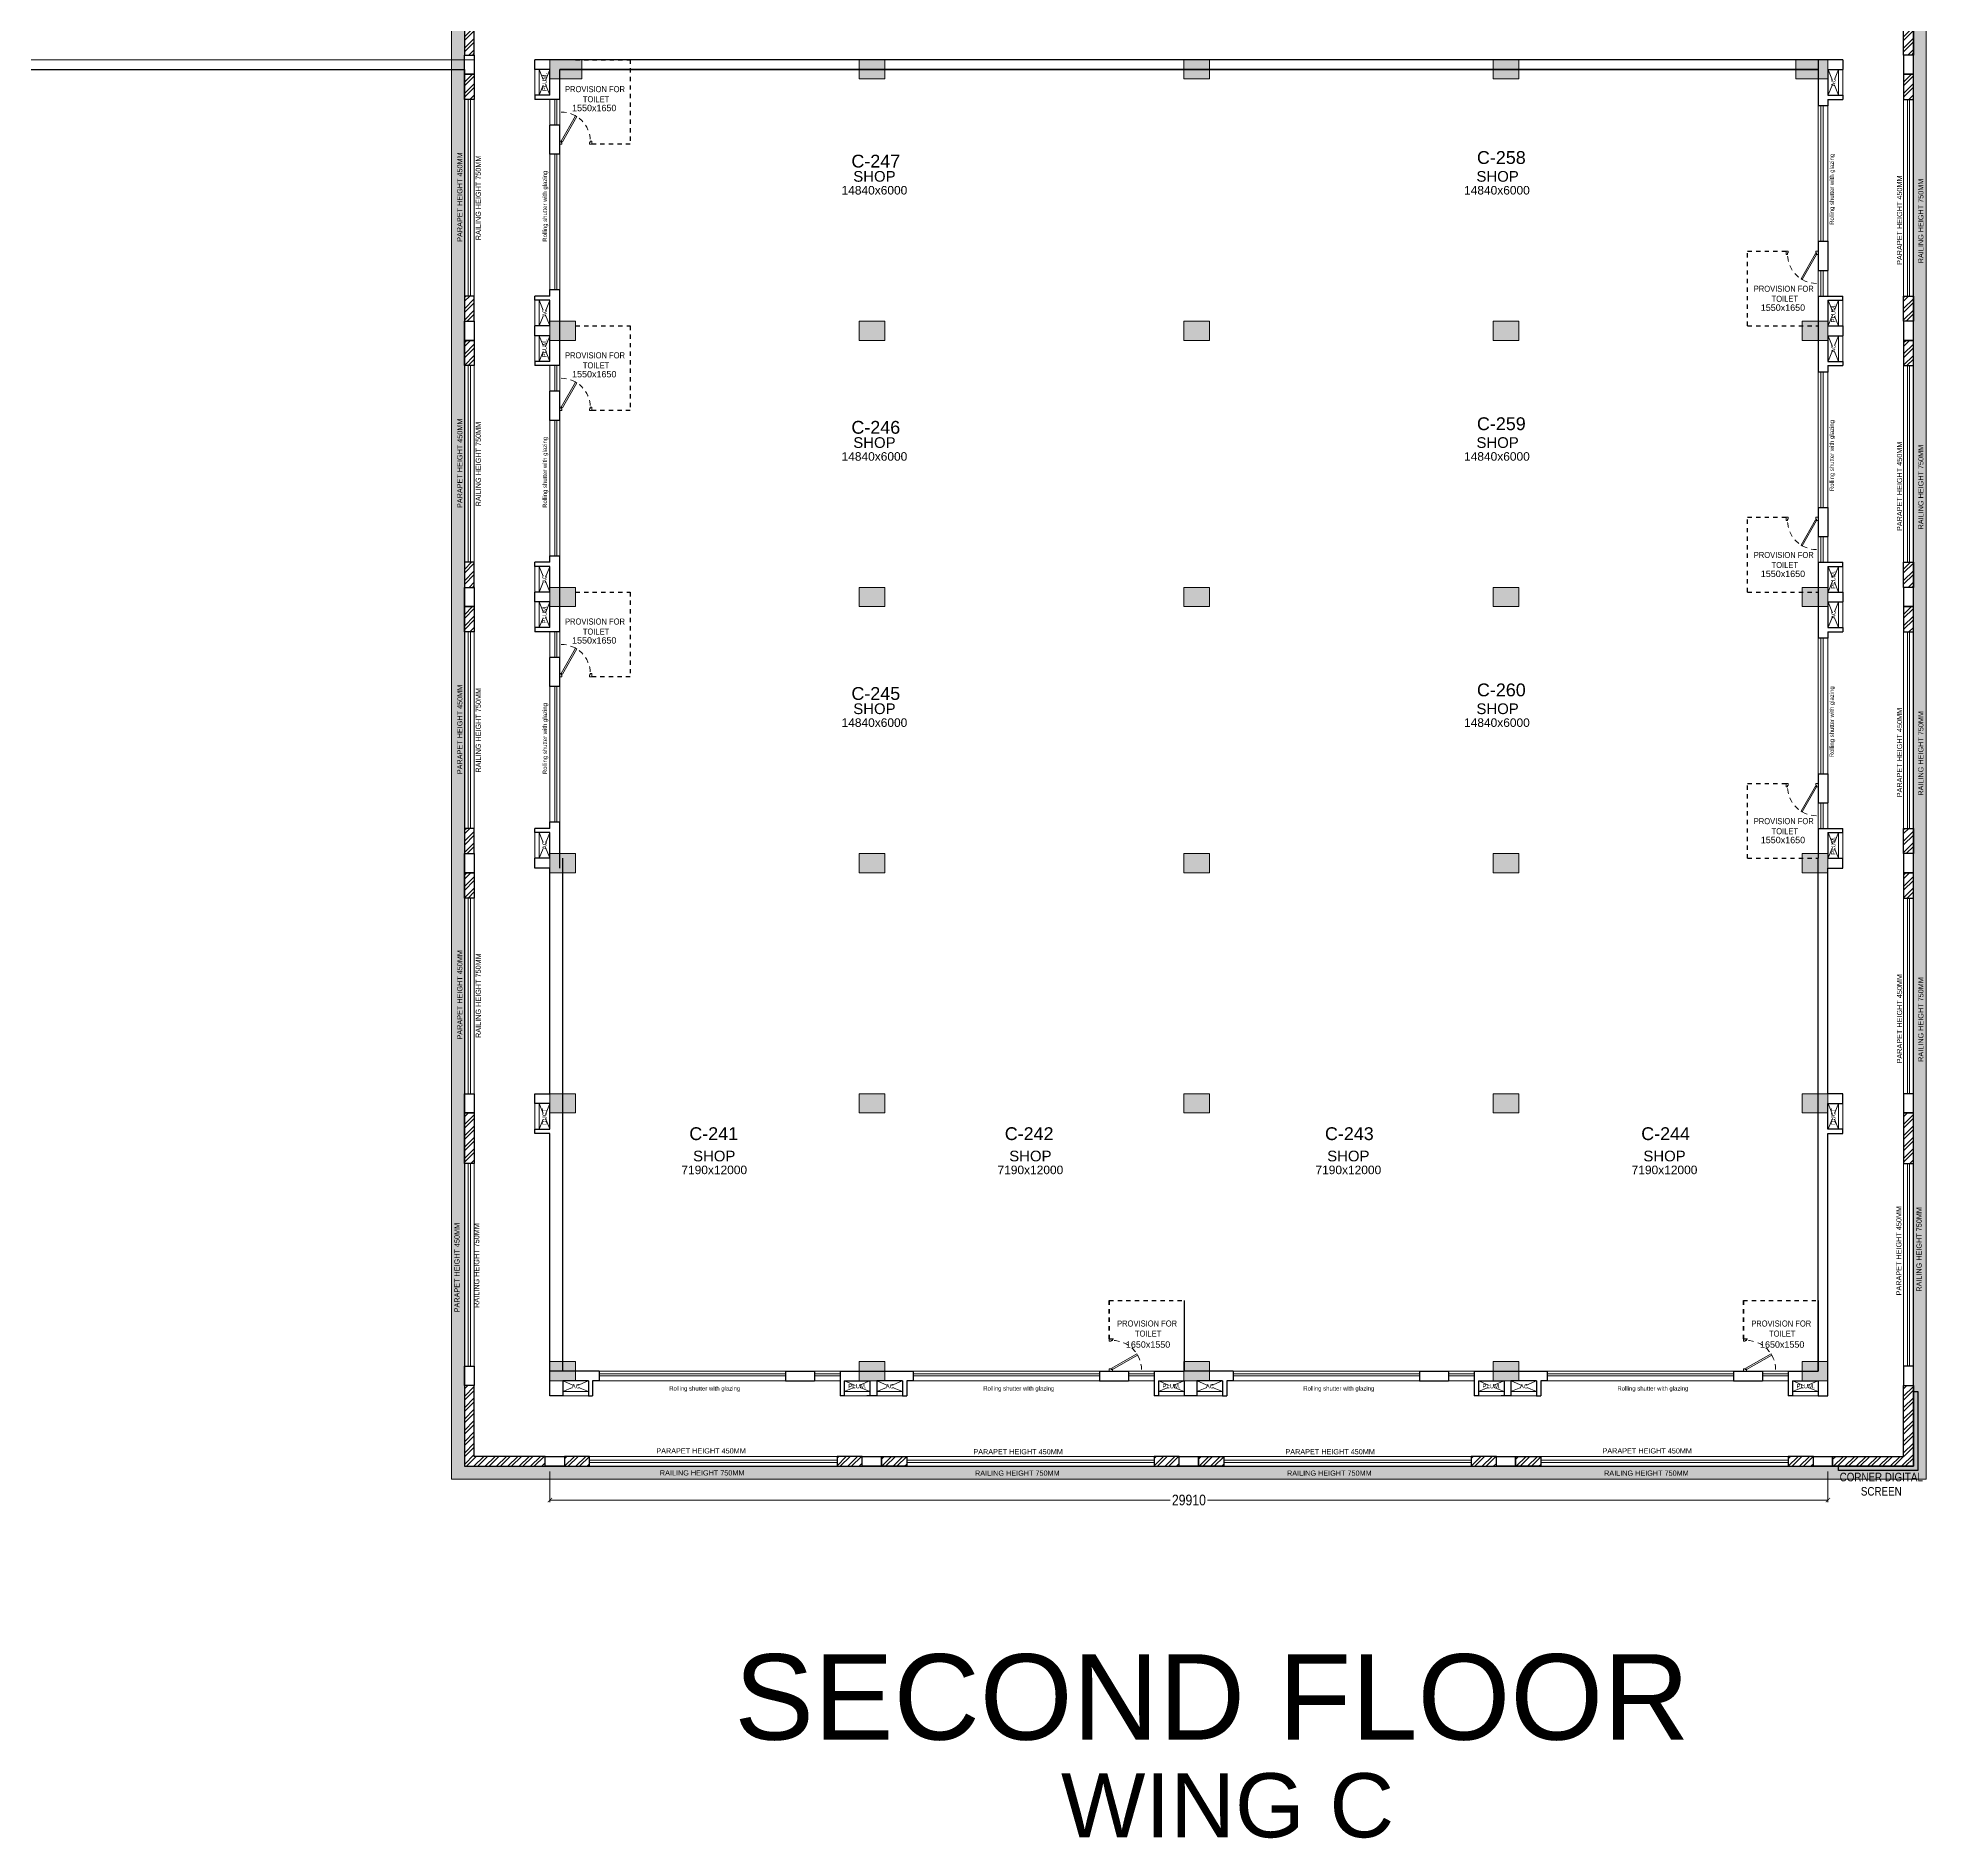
# Model space of a CAD drawing. Header units: metres. Extents: x 9819 to 10514, y 4405 to 4599.
# Drawn here: x 10305.51 to 10349.71, y 4507.93 to 4550.07 of the extents above; entities that cross this region are included whole.
import ezdxf
from ezdxf.enums import TextEntityAlignment as Align

# ---------------------------------------------------------------- set-up
doc = ezdxf.new("R2010")
doc.units = ezdxf.units.M
doc.header["$MEASUREMENT"] = 0
doc.header["$PDMODE"] = 35
doc.header["$PDSIZE"] = 0.3
doc.linetypes.add('DASHED2', pattern=[0.375, 0.25, -0.125])
doc.linetypes.add('HIDDEN', pattern=[0.375, 0.25, -0.125])
doc.layers.add('A_COL. NO', color=4, linetype='Continuous')
doc.layers.add('A_SIGNAGE', color=171, linetype='Continuous')
for name, color, linetype, lineweight in [('A_COMMENTS', 3, 'Continuous', 0), ('A_CONC', 1, 'Continuous', 30), ('A_DOOR-WIN', 23, 'Continuous', 9), ('A_DOTTED', 8, 'HIDDEN', 0), ('A_EXT DIM', 7, 'Continuous', 5), ('A_GLAZE', 140, 'Continuous', 5), ('A_LEDGE', 252, 'Continuous', 15), ('A_SHOP NO.', 113, 'Continuous', 5), ('A_SILL 0.09', 9, 'Continuous', 9), ('A_SILL 0.25', 25, 'Continuous', 15), ('A_TEXT', 7, 'Continuous', 5), ('A_WALL', 7, 'Continuous', 30), ('A_Wall Hatch', 8, 'Continuous', 5), ('COLUMN-FINAL', 210, 'Continuous', 20), ('Doorline', 251, 'DASHED2', 13), ('ELE .15', 8, 'Continuous', 15)]:
    doc.layers.add(name, color=color, linetype=linetype, lineweight=lineweight)
doc.layers.get('A_COL. NO').off()
doc.styles.add('A', font='ARIALN.TTF')
doc.styles.get("Standard").update_dxf_attribs({"font": 'arial.ttf'})
doc.dimstyles.new('DIM IN MM LARGE', dxfattribs={"dimtxt": 0.25, "dimasz": 0.1, "dimexe": 0.05, "dimexo": 0.05, "dimgap": 0.05, "dimtad": 0, "dimdec": 0, "dimlfac": 1000, "dimzin": 3, "dimdsep": 46, "dimtxsty": 'A', "dimblk1": 'ARCHTICK', "dimblk2": 'ARCHTICK', "dimsah": 1, "dimcen": 0, "dimclrd": 256, "dimclre": 256, "dimclrt": 256, "dimadec": 0, "dimazin": 0, "dimtfac": 1, "dimtdec": 0, "dimtofl": 0, "dimtmove": 2, "dimatfit": 3, "dimfxl": 1, "dimtolj": 1, "dimtzin": 0, "dimlwd": -1, "dimlwe": -1, "dimarcsym": 0})

# ---------------------------------------------------------------- blocks, each defined once
blk = doc.blocks.new('D 750')
at = {"layer": 'A_DOOR-WIN'}
for points in [[(-0.372, 0.665), (-0.035, 0.075), (-0.063, 0.059), (-0.4, 0.649)], [(-0.75, 0.075), (-0.75, 0), (-0.7, 0), (-0.7, 0.043), (-0.715, 0.043), (-0.715, 0.075)], [(0, 0.075), (0, 0), (-0.05, 0), (-0.05, 0.043), (-0.035, 0.043), (-0.035, 0.075)]]:
    blk.add_lwpolyline(points, close=True, dxfattribs=at)
at = {"layer": 'Doorline', "ltscale": 0.5}
blk.add_arc((-0.035, 0.075), 0.68, 90, 180, dxfattribs=at)
blk = doc.blocks.new('Typical shops 2nd')
at = {"layer": 'A_DOOR-WIN'}
for p, q in [((30.095, -1.08), (30.095, -4.25)), ((30.145, -1.08), (30.145, -4.25)), ((0.465, -5.38), (0.465, -2.21)), ((0.515, -5.38), (0.515, -2.21))]:
    blk.add_line(p, q, dxfattribs=at)
at = {"layer": 'A_DOTTED'}
for p, q in [((0.1, -0.83), (0.35, -0.23)), ((0.1, -0.23), (0.35, -0.83)), ((30.51, -0.23), (30.26, -0.83)), ((30.51, -0.83), (30.26, -0.23)), ((0.1, -6.23), (0.35, -5.63)), ((0.1, -5.63), (0.35, -6.23)), ((30.51, -5.63), (30.26, -6.23)), ((30.51, -6.23), (30.26, -5.63))]:
    blk.add_line(p, q, dxfattribs=at)
at = {"layer": 'A_GLAZE'}
for p, q in [((0.465, -1.53), (0.465, -0.93)), ((0.515, -1.53), (0.515, -0.93)), ((30.095, -4.93), (30.095, -5.53)), ((30.145, -4.93), (30.145, -5.53))]:
    blk.add_line(p, q, dxfattribs=at)
at = {"layer": 'A_LEDGE'}
for p, q in [((0, -0.83), (0, -0.23)), ((0.1, -0.83), (0.1, -0.23)), ((30.51, -0.83), (30.51, -0.23)), ((30.61, -0.83), (30.61, -0.23)), ((0, -5.63), (0, -6.23)), ((0.1, -5.63), (0.1, -6.23)), ((30.51, -5.63), (30.51, -6.23)), ((30.61, -5.63), (30.61, -6.23))]:
    blk.add_line(p, q, dxfattribs=at)
at = {"layer": 'A_SILL 0.09'}
for p, q in [((0.35, -1.53), (0.35, -0.93)), ((0.58, -1.53), (0.58, -0.93)), ((30.03, -4.25), (30.03, -1.08)), ((30.26, -1.08), (30.26, -4.25)), ((0.35, -5.38), (0.35, -2.21)), ((0.58, -2.21), (0.58, -5.38)), ((30.03, -4.93), (30.03, -5.53)), ((30.26, -4.93), (30.26, -5.53))]:
    blk.add_line(p, q, dxfattribs=at)
at = {"layer": 'A_WALL'}
for p, q in [((0, -0.23), (0, 0)), ((30.61, 0), (30.61, -0.23)), ((0.35, -0.23), (0, -0.23)), ((0.35, -0.83), (0.35, -0.23)), ((0.58, -0.93), (0.58, -0.23)), ((30.03, 0), (30.03, -1.08)), ((30.26, -0.23), (30.61, -0.23)), ((30.26, -0.23), (30.26, -0.83)), ((0.35, -0.83), (0, -0.83)), ((0, -0.83), (0, -0.93)), ((30.26, -0.83), (30.61, -0.83)), ((30.61, -0.83), (30.61, -0.93)), ((0.58, -0.93), (0, -0.93)), ((30.26, -1.08), (30.03, -1.08)), ((30.26, -0.93), (30.61, -0.93)), ((30.26, -0.93), (30.26, -1.08)), ((0.35, -2.21), (0.35, -1.53)), ((0.58, -1.53), (0.35, -1.53)), ((0.58, -2.21), (0.58, -1.53)), ((0.58, -2.21), (0.35, -2.21)), ((30.03, -4.25), (30.03, -4.93)), ((30.03, -4.25), (30.26, -4.25)), ((30.26, -4.25), (30.26, -4.93)), ((30.03, -4.93), (30.26, -4.93)), ((0.35, -5.53), (0, -5.53)), ((0, -5.63), (0, -5.53)), ((0.35, -5.63), (0, -5.63)), ((0.35, -5.53), (0.35, -5.38)), ((0.35, -5.38), (0.58, -5.38)), ((0.35, -6.23), (0.35, -5.63)), ((0.58, -6.46), (0.58, -5.38)), ((30.03, -5.53), (30.03, -6.23)), ((30.03, -5.53), (30.61, -5.53)), ((30.26, -5.63), (30.26, -6.23)), ((30.26, -5.63), (30.61, -5.63)), ((30.61, -5.63), (30.61, -5.53)), ((0.35, -6.23), (0, -6.23)), ((30.26, -6.23), (30.61, -6.23))]:
    blk.add_line(p, q, dxfattribs=at)
at = {"layer": 'A_WALL', "color": 252, "linetype": 'DASHED2', "ltscale": 0.3, "true_color": 0x939598}
blk.add_line((28.38, -6.23), (30.03, -6.23), dxfattribs=at)
for points in [[(0.95, 0), (2.23, 0), (2.23, -1.98), (1.33, -1.98)], [(28.38, -6.23), (28.38, -4.48), (29.28, -4.48)]]:
    blk.add_lwpolyline(points, dxfattribs=at)
at = {"layer": 'A_DOOR-WIN', "xscale": -1}
blk.add_blockref('D 750', (0.58, -1.98), dxfattribs=at)
at = {"layer": 'A_DOOR-WIN', "xscale": -1, "rotation": 180}
blk.add_blockref('D 750', (30.03, -4.48), dxfattribs=at)
at = {"char_height": 0.1411, "width": 1.97366, "attachment_point": 1, "style": 'A'}
for insert in [(0.419, -0.618), (28.239, -5.29)]:
    blk.add_mtext('\\pxqc;PROVISION FOR\\P TOILET ', dxfattribs=dict(at, insert=insert))
at = {"layer": 'A_TEXT'}
for s, p in [('PLUM.', (0.274, -0.523)), ('AC', (30.436, -0.531)), ('Rolling shutter with glazing', (0.282, -3.428)), ('Rolling shutter with glazing', (30.399, -3.034)), ('PLUM.', (30.434, -5.936)), ('AC', (0.274, -5.923))]:
    blk.add_text(s, height=0.1, rotation=90, dxfattribs=at).set_placement(p, align=Align.CENTER)
for s, height, p in [('1550x1650', 0.15, (1.388, -1.205)), ('SHOP', 0.25, (7.945, -2.855)), ('SHOP', 0.25, (22.529, -2.855)), ('14840x6000', 0.2, (7.945, -3.155)), ('14840x6000', 0.2, (22.513, -3.155)), ('1550x1650', 0.15, (29.207, -5.877))]:
    blk.add_text(s, height=height, dxfattribs=at).set_placement(p, align=Align.CENTER)
blk = doc.blocks.new('Front shops 2nd')
at = {"layer": 'A_DOOR-WIN'}
for p, q in [((-2.14, -11.835), (-6.5, -11.835)), ((-2.14, -11.885), (-6.5, -11.885)), ((5.21, -11.835), (0.85, -11.835)), ((5.21, -11.885), (0.85, -11.885))]:
    blk.add_line(p, q, dxfattribs=at)
at = {"layer": 'A_DOTTED'}
for p, q in [((-7.35, -12.25), (-6.75, -12)), ((-6.75, -12.25), (-7.35, -12)), ((-0.76, -12.25), (-0.16, -12)), ((-0.16, -12.25), (-0.76, -12)), ((0, -12.25), (0.6, -12)), ((0.6, -12.25), (0, -12)), ((6.59, -12.25), (7.19, -12)), ((7.19, -12.25), (6.59, -12))]:
    blk.add_line(p, q, dxfattribs=at)
at = {"layer": 'A_GLAZE'}
for p, q in [((-1.46, -11.835), (-0.86, -11.835)), ((-1.46, -11.885), (-0.86, -11.885)), ((5.89, -11.835), (6.49, -11.835)), ((5.89, -11.885), (6.49, -11.885))]:
    blk.add_line(p, q, dxfattribs=at)
at = {"layer": 'A_LEDGE'}
for p, q in [((-6.75, -12.25), (-7.35, -12.25)), ((-6.75, -12.35), (-7.35, -12.35)), ((-0.76, -12.25), (-0.16, -12.25)), ((-0.76, -12.35), (-0.16, -12.35)), ((0.6, -12.25), (0, -12.25)), ((0.6, -12.35), (0, -12.35)), ((6.59, -12.25), (7.19, -12.25)), ((6.59, -12.35), (7.19, -12.35))]:
    blk.add_line(p, q, dxfattribs=at)
at = {"layer": 'A_SILL 0.09'}
for p, q in [((-6.5, -11.77), (-2.14, -11.77)), ((-1.46, -11.77), (-0.86, -11.77)), ((0.85, -11.77), (5.21, -11.77)), ((5.89, -11.77), (6.49, -11.77)), ((-2.14, -12), (-6.5, -12)), ((-1.46, -12), (-0.86, -12)), ((5.21, -12), (0.85, -12)), ((5.89, -12), (6.49, -12))]:
    blk.add_line(p, q, dxfattribs=at)
at = {"layer": 'A_WALL', "color": 252, "linetype": 'DASHED2', "ltscale": 0.3, "true_color": 0x939598}
for p, q in [((5.44, -10.12), (5.44, -11.02)), ((5.44, -10.12), (7.19, -10.12)), ((7.19, -10.22), (7.19, -11.77))]:
    blk.add_line(p, q, dxfattribs=at)
at = {"layer": 'A_WALL'}
for p, q in [((5.44, -11.02), (5.54, -11.02)), ((-6.5, -11.77), (-7.65, -11.77)), ((-6.5, -11.77), (-6.5, -12)), ((-2.14, -11.77), (-1.46, -11.77)), ((-2.14, -11.77), (-2.14, -12)), ((-1.46, -11.77), (-1.46, -12)), ((-0.86, -11.77), (0.85, -11.77)), ((-0.86, -11.77), (-0.86, -12.35)), ((0.85, -11.77), (0.85, -12)), ((5.21, -11.77), (5.89, -11.77)), ((5.21, -11.77), (5.21, -12)), ((5.89, -11.77), (5.89, -12)), ((6.49, -11.77), (6.49, -12.35)), ((6.49, -11.77), (7.19, -11.77)), ((-7.35, -12.35), (-7.65, -12.35)), ((-6.75, -12), (-7.35, -12)), ((-7.35, -12), (-7.35, -12.35)), ((-6.75, -12), (-6.75, -12.35)), ((-6.75, -12.35), (-6.65, -12.35)), ((-6.5, -12), (-6.65, -12)), ((-6.65, -12), (-6.65, -12.35)), ((-2.14, -12), (-1.46, -12)), ((-0.76, -12.35), (-0.86, -12.35)), ((-0.76, -12), (-0.16, -12)), ((-0.76, -12), (-0.76, -12.35)), ((0, -12.35), (-0.23, -12.35)), ((-0.16, -12), (-0.16, -12.35)), ((0, -12), (0, -12.35)), ((0.6, -12), (0, -12)), ((0.6, -12), (0.6, -12.35)), ((0.6, -12.35), (0.7, -12.35)), ((0.85, -12), (0.7, -12)), ((0.7, -12), (0.7, -12.35)), ((5.21, -12), (5.89, -12)), ((6.59, -12.35), (6.49, -12.35)), ((6.59, -12), (6.59, -12.35)), ((6.59, -12), (7.19, -12)), ((7.19, -12), (7.19, -12.35))]:
    blk.add_line(p, q, dxfattribs=at)
at = {"layer": 'A_WALL', "color": 252, "linetype": 'DASHED2', "ltscale": 0.3, "true_color": 0x939598}
blk.add_lwpolyline([(5.44, -11.02), (5.44, -10.12), (7.19, -10.12), (7.19, -11.77)], dxfattribs=at)
at = {"layer": 'A_DOOR-WIN', "rotation": 270}
blk.add_blockref('D 750', (5.44, -11.77), dxfattribs=at)
at = {"insert": (5.339, -10.588), "char_height": 0.1411, "width": 1.97366, "attachment_point": 1, "style": 'A'}
blk.add_mtext('\\pxqc;PROVISION FOR\\P TOILET ', dxfattribs=at)
at = {"layer": 'A_TEXT'}
for s, height, p in [('SHOP', 0.25, (-3.804, -6.863)), ('SHOP', 0.25, (3.595, -6.863)), ('7190x12000', 0.2, (-3.804, -7.163)), ('7190x12000', 0.2, (3.595, -7.163)), ('1650x1550', 0.15, (6.349, -11.225)), ('AC', 0.1, (-7.043, -12.176)), ('Rolling shutter with glazing', 0.1, (-4.028, -12.227)), ('PLUM.', 0.1, (-0.453, -12.174)), ('AC', 0.1, (0.307, -12.176)), ('Rolling shutter with glazing', 0.1, (3.322, -12.227)), ('PLUM.', 0.1, (6.897, -12.174))]:
    blk.add_text(s, height=height, dxfattribs=at).set_placement(p, align=Align.CENTER)
blk = doc.blocks.new('_ARCHTICK')
at = {"color": 0, "linetype": 'ByBlock', "const_width": 0.15}
blk.add_lwpolyline([(-0.5, -0.5), (0.5, 0.5)], dxfattribs=at)
blk = doc.blocks.new('*D876')
at = {"layer": 'A_EXT DIM', "transparency": 16777216}
for p, q in [((10317.495, 4516.513), (10317.495, 4515.794)), ((10347.405, 4516.513), (10347.405, 4515.794)), ((10317.495, 4515.844), (10332.013, 4515.844)), ((10347.405, 4515.844), (10332.887, 4515.844))]:
    blk.add_line(p, q, dxfattribs=at)
at = {"layer": 'Defpoints', "color": 0, "transparency": 16777216}
for p in [(10317.495, 4516.563), (10347.405, 4516.563), (10347.405, 4515.844)]:
    blk.add_point(p, dxfattribs=at)
at = {"layer": 'A_EXT DIM', "transparency": 16777216, "xscale": 0.1, "yscale": 0.1, "zscale": 0.1, "rotation": 180}
blk.add_blockref('_ARCHTICK', (10317.495, 4515.844), dxfattribs=at)
at = {"layer": 'A_EXT DIM', "transparency": 16777216, "xscale": 0.1, "yscale": 0.1, "zscale": 0.1}
blk.add_blockref('_ARCHTICK', (10347.405, 4515.844), dxfattribs=at)
at = {"layer": 'A_EXT DIM', "transparency": 16777216, "insert": (10332.45, 4515.844), "char_height": 0.25, "attachment_point": 5, "style": 'A'}
blk.add_mtext('\\A1;29910', dxfattribs=at)
blk = doc.blocks.new('Wing C Columns')
at = {"layer": 'COLUMN-FINAL'}
for color, points in [(4, [(0.75, -37.16), (0.75, -37.61), (0, -37.61), (0, -37.16)]), (1, [(7.835, -37.16), (7.835, -37.61), (7.235, -37.61), (7.235, -37.16)]), (3, [(15.44, -37.16), (15.44, -37.61), (14.84, -37.61), (14.84, -37.16)]), (1, [(22.675, -37.16), (22.675, -37.61), (22.075, -37.61), (22.075, -37.16)]), (4, [(29.91, -37.16), (29.91, -37.61), (29.16, -37.61), (29.16, -37.16)]), (1, [(0.6, -43.28), (0.6, -43.73), (0, -43.73), (0, -43.28)]), (3, [(7.835, -43.28), (7.835, -43.73), (7.235, -43.73), (7.235, -43.28)]), (3, [(15.44, -43.28), (15.44, -43.73), (14.84, -43.73), (14.84, -43.28)]), (3, [(22.675, -43.28), (22.675, -43.73), (22.075, -43.73), (22.075, -43.28)]), (1, [(29.91, -43.28), (29.91, -43.73), (29.31, -43.73), (29.31, -43.28)]), (1, [(0.6, -49.51), (0.6, -49.96), (0, -49.96), (0, -49.51)]), (3, [(7.835, -49.51), (7.835, -49.96), (7.235, -49.96), (7.235, -49.51)]), (3, [(15.44, -49.51), (15.44, -49.96), (14.84, -49.96), (14.84, -49.51)]), (3, [(22.675, -49.51), (22.675, -49.96), (22.075, -49.96), (22.075, -49.51)]), (1, [(29.91, -49.51), (29.91, -49.96), (29.31, -49.96), (29.31, -49.51)]), (1, [(0.6, -55.74), (0.6, -56.19), (0, -56.19), (0, -55.74)]), (3, [(7.835, -55.74), (7.835, -56.19), (7.235, -56.19), (7.235, -55.74)]), (3, [(15.44, -55.74), (15.44, -56.19), (14.84, -56.19), (14.84, -55.74)]), (3, [(22.675, -55.74), (22.675, -56.19), (22.075, -56.19), (22.075, -55.74)]), (1, [(29.91, -55.74), (29.91, -56.19), (29.31, -56.19), (29.31, -55.74)]), (1, [(0.6, -61.36), (0.6, -61.81), (0, -61.81), (0, -61.36)]), (3, [(7.835, -61.36), (7.835, -61.81), (7.235, -61.81), (7.235, -61.36)]), (3, [(7.835, -61.36), (7.835, -61.81), (7.235, -61.81), (7.235, -61.36)]), (3, [(15.44, -61.36), (15.44, -61.81), (14.84, -61.81), (14.84, -61.36)]), (3, [(22.675, -61.36), (22.675, -61.81), (22.075, -61.81), (22.075, -61.36)]), (1, [(29.91, -61.36), (29.91, -61.81), (29.31, -61.81), (29.31, -61.36)]), (1, [(0.6, -67.63), (0.6, -68.08), (0, -68.08), (0, -67.63)]), (3, [(7.835, -67.63), (7.835, -68.08), (7.235, -68.08), (7.235, -67.63)]), (3, [(7.835, -67.63), (7.835, -68.08), (7.235, -68.08), (7.235, -67.63)]), (3, [(15.44, -67.63), (15.44, -68.08), (14.84, -68.08), (14.84, -67.63)]), (3, [(22.675, -67.63), (22.675, -68.08), (22.075, -68.08), (22.075, -67.63)]), (1, [(29.91, -67.63), (29.91, -68.08), (29.31, -68.08), (29.31, -67.63)])]:
    blk.add_hatch(color=color, dxfattribs=at).paths.add_polyline_path(points)
at = {"layer": 'COLUMN-FINAL', "color": 4}
for points in [[(0.75, -37.16), (0.75, -37.61), (0, -37.61), (0, -37.16)], [(29.91, -37.16), (29.91, -37.61), (29.16, -37.61), (29.16, -37.16)]]:
    blk.add_lwpolyline(points, close=True, dxfattribs=at)
at = {"layer": 'COLUMN-FINAL', "color": 1}
for points in [[(7.835, -37.16), (7.835, -37.61), (7.235, -37.61), (7.235, -37.16)], [(22.675, -37.16), (22.675, -37.61), (22.075, -37.61), (22.075, -37.16)], [(0.6, -43.28), (0.6, -43.73), (0, -43.73), (0, -43.28)], [(29.91, -43.28), (29.91, -43.73), (29.31, -43.73), (29.31, -43.28)], [(0.6, -49.51), (0.6, -49.96), (0, -49.96), (0, -49.51)], [(29.91, -49.51), (29.91, -49.96), (29.31, -49.96), (29.31, -49.51)], [(0.6, -55.74), (0.6, -56.19), (0, -56.19), (0, -55.74)], [(29.91, -55.74), (29.91, -56.19), (29.31, -56.19), (29.31, -55.74)], [(0.6, -61.36), (0.6, -61.81), (0, -61.81), (0, -61.36)], [(29.91, -61.36), (29.91, -61.81), (29.31, -61.81), (29.31, -61.36)], [(0.6, -67.63), (0.6, -68.08), (0, -68.08), (0, -67.63)], [(29.91, -67.63), (29.91, -68.08), (29.31, -68.08), (29.31, -67.63)]]:
    blk.add_lwpolyline(points, close=True, dxfattribs=at)
at = {"layer": 'COLUMN-FINAL', "color": 3}
for points in [[(15.44, -37.16), (15.44, -37.61), (14.84, -37.61), (14.84, -37.16)], [(7.835, -43.28), (7.835, -43.73), (7.235, -43.73), (7.235, -43.28)], [(15.44, -43.28), (15.44, -43.73), (14.84, -43.73), (14.84, -43.28)], [(22.675, -43.28), (22.675, -43.73), (22.075, -43.73), (22.075, -43.28)], [(7.835, -49.51), (7.835, -49.96), (7.235, -49.96), (7.235, -49.51)], [(15.44, -49.51), (15.44, -49.96), (14.84, -49.96), (14.84, -49.51)], [(22.675, -49.51), (22.675, -49.96), (22.075, -49.96), (22.075, -49.51)], [(7.835, -55.74), (7.835, -56.19), (7.235, -56.19), (7.235, -55.74)], [(15.44, -55.74), (15.44, -56.19), (14.84, -56.19), (14.84, -55.74)], [(22.675, -55.74), (22.675, -56.19), (22.075, -56.19), (22.075, -55.74)], [(7.835, -61.36), (7.835, -61.81), (7.235, -61.81), (7.235, -61.36)], [(7.835, -61.36), (7.835, -61.81), (7.235, -61.81), (7.235, -61.36)], [(15.44, -61.36), (15.44, -61.81), (14.84, -61.81), (14.84, -61.36)], [(22.675, -61.36), (22.675, -61.81), (22.075, -61.81), (22.075, -61.36)], [(7.835, -67.63), (7.835, -68.08), (7.235, -68.08), (7.235, -67.63)], [(7.835, -67.63), (7.835, -68.08), (7.235, -68.08), (7.235, -67.63)], [(15.44, -67.63), (15.44, -68.08), (14.84, -68.08), (14.84, -67.63)], [(22.675, -67.63), (22.675, -68.08), (22.075, -68.08), (22.075, -67.63)]]:
    blk.add_lwpolyline(points, close=True, dxfattribs=at)
blk = doc.blocks.new('WING-C REVISED COLU.')
blk.add_blockref('Wing C Columns', (5452.425, -8729.918))
blk = doc.blocks.new('A$C72561863')
at = {"transparency": 33554493}
h = blk.add_hatch(color=256, dxfattribs=at)
h.dxf.hatch_style = 1
h.paths.add_polyline_path([(-32.21, -72.38), (2.3, -72.38), (2.3, 0.3), (-32.21, 0.3)])
h.paths.add_polyline_path([(-31.91, -72.08), (2, -72.08), (2, 0), (-31.91, 0)], flags=16)
at = {"lineweight": 30, "true_color": 0x636466}
h = blk.add_hatch(dxfattribs=at)
h.set_pattern_fill('ANSI32', color=251, scale=0.5)
h.set_pattern_definition([(45, (-9908.29707, -4401.00705), (-0.1325825215, 0.1325825215), []), (45, (-9908.20869, -4401.00705), (-0.1325825215, 0.1325825215), [])])
h.paths.add_polyline_path([(0.11, 0), (0.11, -0.23), (1.77, -0.23), (1.77, -1.89), (2, -1.89), (2, 0)])
h.paths.add_polyline_path([(2, -2.93), (2, -2.34), (1.77, -2.34), (1.77, -2.93)])
h.paths.add_polyline_path([(2, -7.53), (2, -8.12), (1.77, -8.12), (1.77, -7.53)])
h.paths.add_polyline_path([(2, -9.16), (2, -8.57), (1.77, -8.57), (1.77, -9.16)])
h.paths.add_polyline_path([(2, -13.76), (2, -14.35), (1.77, -14.35), (1.77, -13.76)])
h.paths.add_polyline_path([(2, -15.39), (2, -14.8), (1.77, -14.8), (1.77, -15.39)])
h.paths.add_polyline_path([(2, -19.99), (2, -20.58), (1.77, -20.58), (1.77, -19.99)])
h.paths.add_polyline_path([(2, -21.62), (2, -21.03), (1.77, -21.03), (1.77, -21.62)])
h.paths.add_polyline_path([(2, -26.22), (2, -26.81), (1.77, -26.81), (1.77, -26.22)])
h.paths.add_polyline_path([(2, -27.85), (2, -27.26), (1.77, -27.26), (1.77, -27.85)])
h.paths.add_polyline_path([(2, -32.45), (2, -33.04), (1.77, -33.04), (1.77, -32.45)])
h.paths.add_polyline_path([(2, -34.08), (2, -33.49), (1.77, -33.49), (1.77, -34.08)])
h.paths.add_polyline_path([(2, -38.46), (2, -39.05), (1.77, -39.05), (1.77, -38.46)])
h.paths.add_polyline_path([(2, -40.09), (2, -39.5), (1.77, -39.5), (1.77, -40.09)])
h.paths.add_polyline_path([(2, -46.32), (2, -45.73), (1.77, -45.73), (1.77, -46.32)])
h.paths.add_polyline_path([(2, -44.69), (2, -45.28), (1.77, -45.28), (1.77, -44.69)])
h.paths.add_polyline_path([(2, -50.92), (2, -51.51), (1.77, -51.51), (1.77, -50.92)])
h.paths.add_polyline_path([(2, -52.55), (2, -51.96), (1.77, -51.96), (1.77, -52.55)])
h.paths.add_polyline_path([(2, -58.78), (2, -58.19), (1.77, -58.19), (1.77, -58.78)])
h.paths.add_polyline_path([(2, -57.15), (2, -57.74), (1.77, -57.74), (1.77, -57.15)])
h.paths.add_polyline_path([(2, -64.99), (2, -63.81), (1.77, -63.81), (1.77, -64.99)])
h.paths.add_polyline_path([(0.11, -72.08), (0.11, -71.85), (1.77, -71.85), (1.77, -70.19), (2, -70.19), (2, -72.08)])
h.paths.add_polyline_path([(-0.93, -72.08), (-0.34, -72.08), (-0.34, -71.85), (-0.93, -71.85)])
h.paths.add_polyline_path([(-6.72, -72.08), (-7.31, -72.08), (-7.31, -71.85), (-6.72, -71.85)])
h.paths.add_polyline_path([(-8.35, -72.08), (-7.76, -72.08), (-7.76, -71.85), (-8.35, -71.85)])
h.paths.add_polyline_path([(-23.19, -72.08), (-22.6, -72.08), (-22.6, -71.85), (-23.19, -71.85)])
h.paths.add_polyline_path([(-21.56, -72.08), (-22.15, -72.08), (-22.15, -71.85), (-21.56, -71.85)])
h.paths.add_polyline_path([(-15.77, -72.08), (-15.18, -72.08), (-15.18, -71.85), (-15.77, -71.85)])
h.paths.add_polyline_path([(-14.14, -72.08), (-14.73, -72.08), (-14.73, -71.85), (-14.14, -71.85)])
h.paths.add_polyline_path([(-30.02, -72.08), (-30.02, -71.85), (-31.68, -71.85), (-31.68, -70.19), (-31.91, -70.19), (-31.91, -72.08)])
h.paths.add_polyline_path([(-29.57, -72.08), (-28.98, -72.08), (-28.98, -71.85), (-29.57, -71.85)])
h.paths.add_polyline_path([(-31.91, -64.99), (-31.91, -63.81), (-31.68, -63.81), (-31.68, -64.99)])
h.paths.add_polyline_path([(-31.91, -58.78), (-31.91, -58.19), (-31.68, -58.19), (-31.68, -58.78)])
h.paths.add_polyline_path([(-31.91, -57.15), (-31.91, -57.74), (-31.68, -57.74), (-31.68, -57.15)])
h.paths.add_polyline_path([(-31.91, -52.55), (-31.91, -51.96), (-31.68, -51.96), (-31.68, -52.55)])
h.paths.add_polyline_path([(-31.91, -50.92), (-31.91, -51.51), (-31.68, -51.51), (-31.68, -50.92)])
h.paths.add_polyline_path([(-31.91, -46.32), (-31.91, -45.73), (-31.68, -45.73), (-31.68, -46.32)])
h.paths.add_polyline_path([(-31.91, -44.69), (-31.91, -45.28), (-31.68, -45.28), (-31.68, -44.69)])
h.paths.add_polyline_path([(-31.91, -40.09), (-31.91, -39.5), (-31.68, -39.5), (-31.68, -40.09)])
h.paths.add_polyline_path([(-31.91, -38.46), (-31.91, -39.05), (-31.68, -39.05), (-31.68, -38.46)])
h.paths.add_polyline_path([(-31.91, -34.08), (-31.91, -33.49), (-31.68, -33.49), (-31.68, -34.08)])
h.paths.add_polyline_path([(-31.91, -32.45), (-31.91, -33.04), (-31.68, -33.04), (-31.68, -32.45)])
h.paths.add_polyline_path([(-31.91, -27.85), (-31.91, -27.26), (-31.68, -27.26), (-31.68, -27.85)])
h.paths.add_polyline_path([(-31.91, -26.22), (-31.91, -26.81), (-31.68, -26.81), (-31.68, -26.22)])
h.paths.add_polyline_path([(-31.91, -21.62), (-31.91, -21.03), (-31.68, -21.03), (-31.68, -21.62)])
h.paths.add_polyline_path([(-31.91, -19.99), (-31.91, -20.58), (-31.68, -20.58), (-31.68, -19.99)])
h.paths.add_polyline_path([(-31.91, -15.39), (-31.91, -14.8), (-31.68, -14.8), (-31.68, -15.39)])
h.paths.add_polyline_path([(-31.91, -13.76), (-31.91, -14.35), (-31.68, -14.35), (-31.68, -13.76)])
h.paths.add_polyline_path([(-31.91, -9.16), (-31.91, -8.57), (-31.68, -8.57), (-31.68, -9.16)])
h.paths.add_polyline_path([(-31.91, -7.53), (-31.91, -8.12), (-31.68, -8.12), (-31.68, -7.53)])
h.paths.add_polyline_path([(-31.91, -2.93), (-31.91, -2.34), (-31.68, -2.34), (-31.68, -2.93)])
h.paths.add_polyline_path([(-30.02, 0), (-30.02, -0.23), (-31.68, -0.23), (-31.68, -1.89), (-31.91, -1.89), (-31.91, 0)])
at = {"layer": 'A_CONC'}
for points in [[(-31.91, -39.05), (-31.68, -39.05), (-31.68, -39.5), (-31.91, -39.5)], [(2, -39.05), (1.77, -39.05), (1.77, -39.5), (2, -39.5)], [(-31.91, -45.28), (-31.68, -45.28), (-31.68, -45.73), (-31.91, -45.73)], [(2, -45.28), (1.77, -45.28), (1.77, -45.73), (2, -45.73)], [(-31.91, -51.51), (-31.68, -51.51), (-31.68, -51.96), (-31.91, -51.96)], [(2, -51.51), (1.77, -51.51), (1.77, -51.96), (2, -51.96)], [(-31.91, -57.74), (-31.68, -57.74), (-31.68, -58.19), (-31.91, -58.19)], [(2, -57.74), (1.77, -57.74), (1.77, -58.19), (2, -58.19)], [(-31.91, -63.36), (-31.68, -63.36), (-31.68, -63.81), (-31.91, -63.81)], [(2, -63.36), (1.77, -63.36), (1.77, -63.81), (2, -63.81)], [(-31.91, -69.74), (-31.68, -69.74), (-31.68, -70.19), (-31.91, -70.19)], [(2, -69.74), (1.77, -69.74), (1.77, -70.19), (2, -70.19)], [(-29.57, -71.85), (-29.57, -72.08), (-30.02, -72.08), (-30.02, -71.85)], [(-22.15, -71.85), (-22.15, -72.08), (-22.6, -72.08), (-22.6, -71.85)], [(-14.73, -71.85), (-14.73, -72.08), (-15.18, -72.08), (-15.18, -71.85)], [(-7.31, -71.85), (-7.31, -72.08), (-7.76, -72.08), (-7.76, -71.85)], [(0.11, -71.85), (0.11, -72.08), (-0.34, -72.08), (-0.34, -71.85)]]:
    blk.add_lwpolyline(points, close=True, dxfattribs=at)
at = {"layer": 'A_GLAZE', "elevation": 0}
for points in [[(-31.82, -44.69), (-31.77, -44.69), (-31.77, -40.09), (-31.82, -40.09)], [(1.86, -50.92), (1.91, -50.92), (1.91, -46.32), (1.86, -46.32)], [(1.86, -57.15), (1.91, -57.15), (1.91, -52.55), (1.86, -52.55)], [(-31.82, -63.36), (-31.77, -63.36), (-31.77, -58.78), (-31.82, -58.78)]]:
    blk.add_lwpolyline(points, close=True, dxfattribs=at)
at = {"layer": 'A_GLAZE'}
for points in [[(1.86, -44.69), (1.91, -44.69), (1.91, -40.09), (1.86, -40.09)], [(-31.82, -50.92), (-31.77, -50.92), (-31.77, -46.32), (-31.82, -46.32)], [(-31.82, -57.15), (-31.77, -57.15), (-31.77, -52.55), (-31.82, -52.55)], [(1.86, -63.36), (1.91, -63.36), (1.91, -58.78), (1.86, -58.78)], [(-31.82, -69.74), (-31.77, -69.74), (-31.77, -64.99), (-31.82, -64.99)], [(1.86, -69.74), (1.91, -69.74), (1.91, -64.99), (1.86, -64.99)], [(-28.98, -71.94), (-28.98, -71.99), (-23.19, -71.99), (-23.19, -71.94)], [(-21.56, -71.94), (-21.56, -71.99), (-15.77, -71.99), (-15.77, -71.94)], [(-14.14, -71.94), (-14.14, -71.99), (-8.35, -71.99), (-8.35, -71.94)], [(-6.72, -71.94), (-6.72, -71.99), (-0.93, -71.99), (-0.93, -71.94)]]:
    blk.add_lwpolyline(points, close=True, dxfattribs=at)
at = {"layer": 'A_SILL 0.25'}
blk.add_lwpolyline([(2, -34.08), (2, 0), (-31.91, 0), (-31.91, -72.08), (2, -72.08), (2, -38.46)], dxfattribs=at)
at = {"layer": 'A_TEXT', "color": 32, "true_color": 0xcd6928}
for p, q in [((-31.91, -44.69), (-31.91, -40.09)), ((-31.68, -40.09), (-31.68, -44.69)), ((1.77, -44.69), (1.77, -40.09)), ((2, -40.09), (2, -44.69)), ((-31.91, -50.92), (-31.91, -46.32)), ((-31.68, -46.32), (-31.68, -50.92)), ((1.77, -50.92), (1.77, -46.32)), ((2, -46.32), (2, -50.92)), ((-31.91, -57.15), (-31.91, -52.55)), ((-31.68, -52.55), (-31.68, -57.15)), ((1.77, -57.15), (1.77, -52.55)), ((2, -52.55), (2, -57.15)), ((-31.91, -63.36), (-31.91, -58.78)), ((-31.68, -58.78), (-31.68, -63.36)), ((1.77, -63.36), (1.77, -58.78)), ((2, -58.78), (2, -63.36)), ((-31.91, -64.99), (-31.91, -69.74)), ((-31.68, -69.74), (-31.68, -64.99)), ((1.77, -69.74), (1.77, -64.99)), ((2, -64.99), (2, -69.74)), ((-28.98, -71.85), (-23.19, -71.85)), ((-21.56, -71.85), (-15.77, -71.85)), ((-14.14, -71.85), (-8.35, -71.85)), ((-6.72, -71.85), (-0.93, -71.85)), ((-23.19, -72.08), (-28.98, -72.08)), ((-15.77, -72.08), (-21.56, -72.08)), ((-8.35, -72.08), (-14.14, -72.08)), ((-0.93, -72.08), (-6.72, -72.08))]:
    blk.add_line(p, q, dxfattribs=at)
at = {"layer": 'A_WALL'}
for points in [[(-31.91, -38.46), (-31.91, -39.05), (-31.68, -39.05), (-31.68, -38.46)], [(2, -38.46), (2, -39.05), (1.77, -39.05), (1.77, -38.46)], [(-31.91, -40.09), (-31.91, -39.5), (-31.68, -39.5), (-31.68, -40.09)], [(2, -40.09), (2, -39.5), (1.77, -39.5), (1.77, -40.09)], [(-31.91, -44.69), (-31.91, -45.28), (-31.68, -45.28), (-31.68, -44.69)], [(2, -44.69), (2, -45.28), (1.77, -45.28), (1.77, -44.69)], [(-31.91, -46.32), (-31.91, -45.73), (-31.68, -45.73), (-31.68, -46.32)], [(2, -46.32), (2, -45.73), (1.77, -45.73), (1.77, -46.32)], [(-31.91, -50.92), (-31.91, -51.51), (-31.68, -51.51), (-31.68, -50.92)], [(2, -50.92), (2, -51.51), (1.77, -51.51), (1.77, -50.92)], [(-31.91, -52.55), (-31.91, -51.96), (-31.68, -51.96), (-31.68, -52.55)], [(2, -52.55), (2, -51.96), (1.77, -51.96), (1.77, -52.55)], [(-31.91, -57.15), (-31.91, -57.74), (-31.68, -57.74), (-31.68, -57.15)], [(2, -57.15), (2, -57.74), (1.77, -57.74), (1.77, -57.15)], [(-31.91, -58.78), (-31.91, -58.19), (-31.68, -58.19), (-31.68, -58.78)], [(2, -58.78), (2, -58.19), (1.77, -58.19), (1.77, -58.78)], [(-31.91, -64.99), (-31.91, -63.81), (-31.68, -63.81), (-31.68, -64.99)], [(2, -64.99), (2, -63.81), (1.77, -63.81), (1.77, -64.99)], [(-30.02, -72.08), (-30.02, -71.85), (-31.68, -71.85), (-31.68, -70.19), (-31.91, -70.19), (-31.91, -72.08)], [(0.11, -72.08), (0.11, -71.85), (1.77, -71.85), (1.77, -70.19), (2, -70.19), (2, -72.08)], [(-29.57, -72.08), (-28.98, -72.08), (-28.98, -71.85), (-29.57, -71.85)], [(-23.19, -72.08), (-22.6, -72.08), (-22.6, -71.85), (-23.19, -71.85)], [(-21.56, -72.08), (-22.15, -72.08), (-22.15, -71.85), (-21.56, -71.85)], [(-15.77, -72.08), (-15.18, -72.08), (-15.18, -71.85), (-15.77, -71.85)], [(-14.14, -72.08), (-14.73, -72.08), (-14.73, -71.85), (-14.14, -71.85)], [(-8.35, -72.08), (-7.76, -72.08), (-7.76, -71.85), (-8.35, -71.85)], [(-6.72, -72.08), (-7.31, -72.08), (-7.31, -71.85), (-6.72, -71.85)], [(-0.93, -72.08), (-0.34, -72.08), (-0.34, -71.85), (-0.93, -71.85)]]:
    blk.add_lwpolyline(points, close=True, dxfattribs=at)
at = {"layer": 'ELE .15', "color": 7, "true_color": 0xffffff}
blk.add_lwpolyline([(-32.21, -38.46), (-32.21, -72.38), (2.3, -72.38), (2.3, -38.46)], dxfattribs=at)
at = {"layer": 'A_TEXT', "color": 32, "true_color": 0xcd6928, "char_height": 0.1215, "attachment_point": 1, "rotation": 90}
for insert in [(-32.079, -43.422), (1.614, -43.962), (-32.079, -49.652), (1.614, -50.192), (-32.079, -55.882), (1.614, -56.422), (-32.079, -62.092), (1.614, -62.652), (1.598, -68.081), (-32.146, -68.477)]:
    blk.add_mtext_dynamic_manual_height_columns('PARAPET HEIGHT 450MM', width=3.42392, gutter_width=0.931, heights=[0], dxfattribs=dict(at, insert=insert))
at = {"layer": 'A_TEXT', "color": 4, "char_height": 0.1215, "attachment_point": 1, "rotation": 90}
for insert in [(-31.647, -43.384), (2.113, -43.924), (-31.647, -49.614), (2.113, -50.154), (-31.647, -55.844), (2.113, -56.384), (-31.647, -62.054), (2.113, -62.614), (2.071, -67.994), (-31.683, -68.371)]:
    blk.add_mtext_dynamic_manual_height_columns('RAILING HEIGHT 750MM', width=3.42392, gutter_width=0.931, heights=[0], dxfattribs=dict(at, insert=insert))
at = {"layer": 'A_TEXT', "color": 32, "true_color": 0xcd6928, "char_height": 0.12151, "attachment_point": 1}
for insert in [(-27.42, -71.658), (-20, -71.679), (-12.697, -71.679), (-5.277, -71.658)]:
    blk.add_mtext_dynamic_manual_height_columns('PARAPET HEIGHT 450MM', width=3.42392, gutter_width=0.931, heights=[0], dxfattribs=dict(at, insert=insert))
at = {"layer": 'A_TEXT', "color": 4, "char_height": 0.12151, "attachment_point": 1}
for width, gutter_width, insert in [(2.23382, 0.608, (-27.337, -72.173)), (3.42392, 0.931, (-19.961, -72.179)), (3.42392, 0.931, (-12.659, -72.179)), (3.42392, 0.931, (-5.239, -72.179))]:
    blk.add_mtext_dynamic_manual_height_columns('RAILING HEIGHT 750MM', width=width, gutter_width=gutter_width, heights=[0], dxfattribs=dict(at, insert=insert))

msp = doc.modelspace()

# ---------------------------------------------------------------- linework, layer by layer
for p, q in [((10317.8, 4518.8644), (10317.8, 4530.8644)), ((10347.1753, 4518.8644), (10347.1753, 4530.8644))]:
    msp.add_line(p, q)
at = {"layer": 'A_COMMENTS'}
for points in [[(10317.2453, 4525.1244), (10317.4953, 4525.1244), (10317.4953, 4524.5244), (10317.2453, 4524.5244)], [(10347.6553, 4525.1244), (10347.4053, 4525.1244), (10347.4053, 4524.5244), (10347.6553, 4524.5244)]]:
    msp.add_lwpolyline(points, close=True, dxfattribs=at)
at = {"layer": 'A_DOTTED'}
for p, q in [((10317.2453, 4524.5244), (10317.4953, 4525.1244)), ((10317.2453, 4525.1244), (10317.4953, 4524.5244)), ((10347.6553, 4524.5244), (10347.4053, 4525.1244)), ((10347.6553, 4525.1244), (10347.4053, 4524.5244))]:
    msp.add_line(p, q, dxfattribs=at)
at = {"layer": 'A_LEDGE'}
for p, q in [((10317.1453, 4524.5244), (10317.1453, 4525.1244)), ((10317.2453, 4524.5244), (10317.2453, 4525.1244)), ((10347.6553, 4524.5244), (10347.6553, 4525.1244)), ((10347.7553, 4524.5244), (10347.7553, 4525.1244))]:
    msp.add_line(p, q, dxfattribs=at)
at = {"layer": 'A_SIGNAGE', "color": 1}
msp.add_lwpolyline([(10349.4053, 4516.6344), (10349.4053, 4518.3844), (10349.5053, 4518.3844), (10349.5053, 4516.5324), (10347.6553, 4516.5324), (10347.6553, 4516.6344)], close=True, dxfattribs=at)
at = {"layer": 'A_SILL 0.25'}
msp.add_lwpolyline([(10226.0753, 4588.4844), (10224.3053, 4588.4844), (10224.3053, 4516.8644), (10257.7553, 4516.8644), (10257.7553, 4549.5544), (10270.0153, 4549.5544), (10270.0153, 4516.8644), (10303.4653, 4516.8644), (10303.4653, 4549.5544), (10315.7253, 4549.5544), (10315.7253, 4516.8644), (10349.1753, 4516.8644), (10349.1753, 4588.4844), (10347.4053, 4588.4844)], dxfattribs=at)
at = {"layer": 'A_WALL'}
msp.add_line((10347.7553, 4549.5544), (10317.1453, 4549.5544), dxfattribs=at)
for points in [[(10303.6953, 4549.3244), (10315.4953, 4549.3244), (10315.4953, 4516.6344), (10349.4053, 4516.6344), (10349.4053, 4588.7144), (10347.4053, 4588.7144), (10317.4953, 4588.7144)], [(10317.4953, 4518.2844), (10317.4953, 4524.4244), (10317.1453, 4524.4244), (10317.1453, 4524.5244), (10317.4953, 4524.5244), (10317.4953, 4525.1244), (10317.1453, 4525.1244), (10317.1453, 4525.3544), (10317.4953, 4525.3544), (10317.4953, 4530.6344), (10317.1453, 4530.6344), (10317.1453, 4530.8644)], [(10347.1753, 4518.2844), (10347.4053, 4518.2844), (10347.4053, 4524.4244), (10347.7553, 4524.4244), (10347.7553, 4524.5244), (10347.4053, 4524.5244), (10347.4053, 4525.1244), (10347.7553, 4525.1244), (10347.7553, 4525.3544), (10347.4053, 4525.3544), (10347.4053, 4530.6344), (10347.7553, 4530.6344), (10347.7553, 4530.8644)]]:
    msp.add_lwpolyline(points, dxfattribs=at)
msp.add_lwpolyline([(10347.1753, 4549.3244), (10317.7253, 4549.3244)], close=True, dxfattribs=at)

# ---------------------------------------------------------------- block references
for p in [(10325.1453, 4530.6344), (10339.9853, 4530.6344)]:
    msp.add_blockref('Front shops 2nd', p)
at = {"layer": 'A_COL. NO'}
msp.add_blockref('WING-C REVISED COLU.', (4865.07, 13316.6323), dxfattribs=at)
at = {"layer": 'A_SILL 0.25'}
msp.add_blockref('A$C72561863', (10347.4053, 4588.7144), dxfattribs=at)
at = {"layer": 'A_Wall Hatch'}
for p in [(10317.1453, 4549.5544), (10317.1453, 4543.3244), (10317.1453, 4537.0944)]:
    msp.add_blockref('Typical shops 2nd', p, dxfattribs=at)

# ---------------------------------------------------------------- texts
at = {"layer": 'A_SHOP NO.'}
for s, p in [('C-247', (10325.1222, 4547.0312)), ('C-258', (10339.7616, 4547.1153)), ('C-246', (10325.1222, 4540.8012)), ('C-259', (10339.7616, 4540.8853)), ('C-245', (10325.1222, 4534.5712)), ('C-260', (10339.7616, 4534.6553)), ('C-241', (10321.3288, 4524.2694)), ('C-242', (10328.7108, 4524.2694)), ('C-243', (10336.2043, 4524.2694)), ('C-244', (10343.606, 4524.2694))]:
    msp.add_text(s, height=0.3, dxfattribs=at).set_placement(p, align=Align.CENTER)
at = {"layer": 'A_SIGNAGE', "color": 1, "insert": (10348.653, 4515.9464), "char_height": 0.2, "attachment_point": 8, "style": 'A'}
msp.add_mtext_dynamic_manual_height_columns('CORNER DIGITAL SCREEN', width=1.982062, gutter_width=1, heights=[0], dxfattribs=at)
at = {"layer": 'A_TEXT'}
for p in [(10317.4214, 4524.8189), (10347.5791, 4524.8189)]:
    msp.add_text('DUCT', height=0.1, rotation=90, dxfattribs=at).set_placement(p, align=Align.CENTER)
msp.add_text('SECOND FLOOR', height=2, dxfattribs=at).set_placement((10332.9872, 4510.2372), align=Align.CENTER)
at = {"layer": 'A_TEXT', "insert": (10329.0659, 4509.4507), "char_height": 1.5, "attachment_point": 1}
msp.add_mtext_dynamic_manual_height_columns('\\pxqc;WING C', width=8.576109, gutter_width=1, heights=[0], dxfattribs=at)

# ---------------------------------------------------------------- dimensions: what is measured, and where the dimension line sits
at = {"layer": 'A_EXT DIM'}
dim = msp.add_linear_dim(base=(10347.4053, 4515.8441), p1=(10317.4953, 4516.563), p2=(10347.4053, 4516.563), dimstyle='DIM IN MM LARGE', override={"dimpost": '\\X'}, dxfattribs=at)
dim.commit()
dim.dimension.update_dxf_attribs({"geometry": '*D876', "text_midpoint": (10332.4503, 4515.8441)})

doc.saveas('drawing.dxf')
